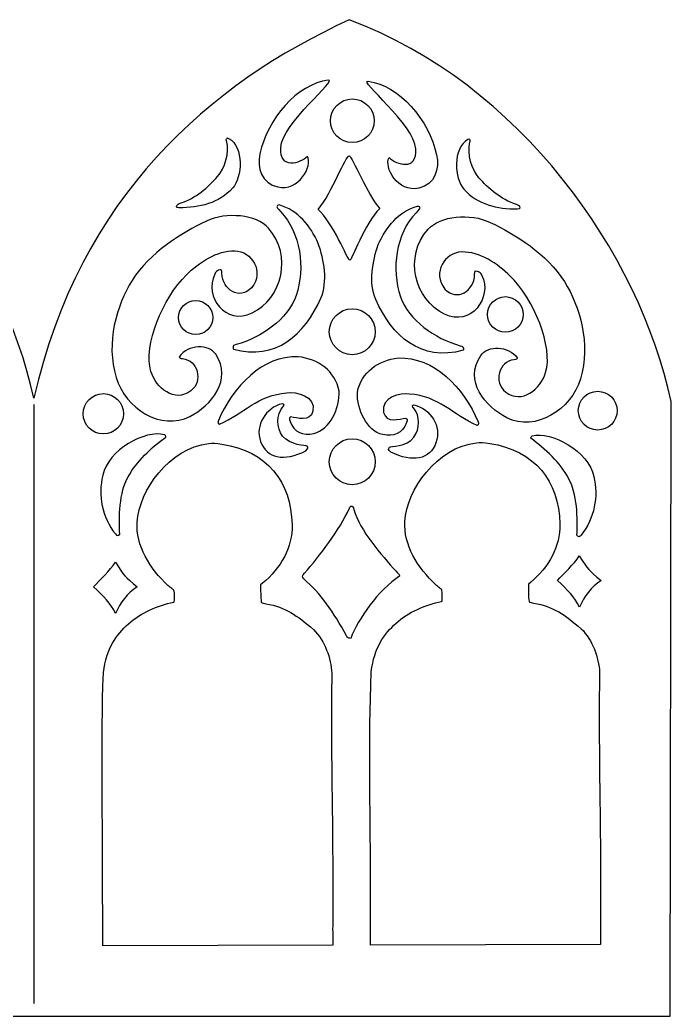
# Model space of a CAD drawing. Header units: centimetres. Extents: x -15.4 to 15.1, y -10.9 to 0.7.
# Drawn here: x 7.46 to 15.07, y -10.91 to 0.74 of the extents above; entities that cross this region are included whole.
import ezdxf
from ezdxf.lldxf.tags import DXFTag

# ---------------------------------------------------------------- set-up
doc = ezdxf.new("R2010")
doc.units = ezdxf.units.CM
doc.header["$MEASUREMENT"] = 0
doc.layers.add('Layer 1', color=7, linetype='Continuous')
tags = doc.linetypes.add('New Line1', pattern=[0.3, 0.1, -0.2]).pattern_tags.tags
tags[6:7] = [DXFTag(74, 4), DXFTag(75, 0), DXFTag(340, '0'), DXFTag(46, 1.0), DXFTag(50, 0.0), DXFTag(44, 0.0), DXFTag(45, 0.0)]
tags[4:5] = [DXFTag(74, 4), DXFTag(75, 0), DXFTag(340, '0'), DXFTag(46, 1.0), DXFTag(50, 0.0), DXFTag(44, 0.0), DXFTag(45, 0.0)]

msp = doc.modelspace()

# ---------------------------------------------------------------- linework, layer by layer
at = {"layer": 'Layer 1', "color": 31, "lineweight": 25}
for points, knots in [([(11.30965, 0.74421), (13.30037, 0.00691), (14.70124, -1.98381), (15.06989, -3.71647), (15.06989, -3.71647), (15.06989, -3.71647), (15.06118, -10.90517), (15.06118, -10.90517), (15.06118, -10.90517), (15.06118, -10.90517), (7.62549, -10.90517), (7.62549, -10.90517), (7.62549, -10.90517), (7.62549, -10.90517), (0.17873, -10.90517), (0.17873, -10.90517), (0.17873, -10.90517), (0.17873, -10.90517), (-7.27039, -10.90517), (-7.27039, -10.90517), (-7.27039, -10.90517), (-7.27039, -10.90517), (-15.38072, -10.90517), (-15.38072, -10.90517), (-15.38072, -10.90517), (-15.38072, -10.90517), (-15.38072, -3.6796), (-15.38072, -3.6796), (-15.38072, -3.6796), (-15.38072, -3.6796), (-14.71715, -3.6796), (-14.71715, -3.6796), (-14.71715, -3.6796), (-14.3485, -1.98381), (-12.94762, 0.00691), (-10.9569, 0.74421), (-10.9569, 0.74421), (-9.33484, 0.00691), (-7.79972, -1.32281), (-7.27039, -3.6796), (-7.27039, -3.6796), (-6.74105, -1.32281), (-5.20594, 0.00691), (-3.58387, 0.74421), (-3.58387, 0.74421), (-1.59316, 0.00691), (-0.19228, -1.98381), (0.17637, -3.6796), (0.17637, -3.6796), (0.70571, -1.32281), (2.24082, 0.00691), (3.86289, 0.74421), (3.86289, 0.74421), (5.8536, 0.00691), (7.25448, -1.98381), (7.62313, -3.6796), (7.62313, -3.6796), (8.15247, -1.32281), (9.68758, 0.00691), (11.30965, 0.74421)], [0, 0, 0, 0, 0.0625, 0.0625, 0.0625, 0.0625, 0.125, 0.125, 0.125, 0.125, 0.1875, 0.1875, 0.1875, 0.1875, 0.25, 0.25, 0.25, 0.25, 0.3125, 0.3125, 0.3125, 0.3125, 0.375, 0.375, 0.375, 0.375, 0.4375, 0.4375, 0.4375, 0.4375, 0.5, 0.5, 0.5, 0.5, 0.5625, 0.5625, 0.5625, 0.5625, 0.625, 0.625, 0.625, 0.625, 0.6875, 0.6875, 0.6875, 0.6875, 0.75, 0.75, 0.75, 0.75, 0.8125, 0.8125, 0.8125, 0.8125, 0.875, 0.875, 0.875, 0.875, 1, 1, 1, 1]), ([(10.47364, -1.20964), (10.28228, -1.16547), (10.231, -0.98498), (10.26526, -0.82128), (10.26526, -0.82128), (10.3505, -0.41399), (10.70183, -0.00548), (11.06381, 0.04055), (11.06381, 0.04055), (11.18635, 0.05613), (10.5229, -0.4644), (10.50792, -0.75023), (10.50792, -0.75023), (10.49425, -1.01124), (10.73255, -0.93508), (10.82069, -0.85208), (10.82069, -0.85208), (10.88384, -0.95812), (10.71995, -1.26649), (10.47363, -1.20964), (10.47363, -1.20964), (10.47363, -1.20964), (10.47364, -1.20964), (10.47364, -1.20964)], [0, 0, 0, 0, 0.14285714, 0.14285714, 0.14285714, 0.14285714, 0.28571429, 0.28571429, 0.28571429, 0.28571429, 0.42857143, 0.42857143, 0.42857143, 0.42857143, 0.57142857, 0.57142857, 0.57142857, 0.57142857, 0.71428571, 0.71428571, 0.71428571, 0.71428571, 1, 1, 1, 1]), ([(12.12138, -1.22348), (12.31274, -1.17931), (12.36402, -0.99882), (12.32976, -0.83512), (12.32976, -0.83512), (12.24452, -0.42783), (11.89319, -0.01932), (11.53121, 0.02671), (11.53121, 0.02671), (11.40867, 0.04229), (12.07212, -0.47824), (12.0871, -0.76407), (12.0871, -0.76407), (12.10077, -1.02508), (11.86247, -0.94892), (11.77433, -0.86592), (11.77433, -0.86592), (11.71118, -0.97196), (11.87507, -1.28033), (12.12139, -1.22348), (12.12139, -1.22348), (12.12139, -1.22348), (12.12138, -1.22348), (12.12138, -1.22348)], [0, 0, 0, 0, 0.14285714, 0.14285714, 0.14285714, 0.14285714, 0.28571429, 0.28571429, 0.28571429, 0.28571429, 0.42857143, 0.42857143, 0.42857143, 0.42857143, 0.57142857, 0.57142857, 0.57142857, 0.57142857, 0.71428571, 0.71428571, 0.71428571, 0.71428571, 1, 1, 1, 1]), ([(11.08845, -0.43547), (11.08845, -0.57664), (11.2029, -0.69109), (11.34407, -0.69109), (11.34407, -0.69109), (11.48524, -0.69109), (11.59969, -0.57665), (11.59969, -0.43547), (11.59969, -0.43547), (11.59969, -0.2943), (11.48524, -0.17985), (11.34407, -0.17985), (11.34407, -0.17985), (11.2029, -0.17985), (11.08845, -0.29429), (11.08845, -0.43547)], [0, 0, 0, 0, 0.2, 0.2, 0.2, 0.2, 0.4, 0.4, 0.4, 0.4, 0.6, 0.6, 0.6, 0.6, 1, 1, 1, 1]), ([(9.94777, -1.22006), (10.05691, -1.09797), (10.08174, -0.74127), (9.89922, -0.64101), (9.89922, -0.64101), (9.88618, -0.63408), (9.88566, -0.63408), (9.87837, -0.64066), (9.87837, -0.64066), (9.86985, -0.64837), (9.86857, -0.66169), (9.87577, -0.66766), (9.87577, -0.66766), (9.91222, -0.81123), (9.8544, -0.99243), (9.7699, -1.08766), (9.7699, -1.08766), (9.65794, -1.21385), (9.51832, -1.33969), (9.33267, -1.40052), (9.33267, -1.40052), (9.32878, -1.40052), (9.31812, -1.40547), (9.30898, -1.41153), (9.30898, -1.41153), (9.27994, -1.43077), (9.28404, -1.44916), (9.31823, -1.45297), (9.31823, -1.45297), (9.559, -1.4514), (9.78516, -1.40194), (9.94776, -1.22005), (9.94776, -1.22005), (9.94776, -1.22005), (9.94777, -1.22006), (9.94777, -1.22006)], [0, 0, 0, 0, 0.1, 0.1, 0.1, 0.1, 0.2, 0.2, 0.2, 0.2, 0.3, 0.3, 0.3, 0.3, 0.4, 0.4, 0.4, 0.4, 0.5, 0.5, 0.5, 0.5, 0.6, 0.6, 0.6, 0.6, 0.7, 0.7, 0.7, 0.7, 0.8, 0.8, 0.8, 0.8, 1, 1, 1, 1]), ([(12.64725, -1.23389), (12.53811, -1.1118), (12.51328, -0.7551), (12.6958, -0.65484), (12.6958, -0.65484), (12.70884, -0.64791), (12.70936, -0.64791), (12.71665, -0.65449), (12.71665, -0.65449), (12.72517, -0.6622), (12.72645, -0.67552), (12.71925, -0.68149), (12.71925, -0.68149), (12.6828, -0.82506), (12.74062, -1.00626), (12.82512, -1.10149), (12.82512, -1.10149), (12.93708, -1.22768), (13.0767, -1.35352), (13.26235, -1.41435), (13.26235, -1.41435), (13.26624, -1.41435), (13.2769, -1.4193), (13.28604, -1.42536), (13.28604, -1.42536), (13.31508, -1.4446), (13.31098, -1.46299), (13.27679, -1.4668), (13.27679, -1.4668), (13.03602, -1.46523), (12.80986, -1.41577), (12.64726, -1.23388), (12.64726, -1.23388), (12.64726, -1.23388), (12.64725, -1.23389), (12.64725, -1.23389)], [0, 0, 0, 0, 0.1, 0.1, 0.1, 0.1, 0.2, 0.2, 0.2, 0.2, 0.3, 0.3, 0.3, 0.3, 0.4, 0.4, 0.4, 0.4, 0.5, 0.5, 0.5, 0.5, 0.6, 0.6, 0.6, 0.6, 0.7, 0.7, 0.7, 0.7, 0.8, 0.8, 0.8, 0.8, 1, 1, 1, 1]), ([(11.66592, -1.46082), (11.53214, -1.31697), (11.34179, -0.84825), (11.31042, -0.84605), (11.31042, -0.84605), (11.25917, -0.84245), (11.11655, -1.2685), (10.94378, -1.4725), (10.94378, -1.4725), (11.11757, -1.61856), (11.28966, -2.06521), (11.31509, -2.06646), (11.31509, -2.06646), (11.33944, -2.06766), (11.48449, -1.63986), (11.66592, -1.46082)], [0, 0, 0, 0, 0.2, 0.2, 0.2, 0.2, 0.4, 0.4, 0.4, 0.4, 0.6, 0.6, 0.6, 0.6, 1, 1, 1, 1]), ([(8.58378, -3.4375), (8.46246, -3.02963), (8.58801, -2.59575), (8.7719, -2.30195), (8.7719, -2.30195), (8.97625, -1.97545), (9.34907, -1.74749), (9.63922, -1.60923), (9.63922, -1.60923), (9.87335, -1.49766), (10.22441, -1.53259), (10.36481, -1.68996), (10.36481, -1.68996), (10.6484, -2.00784), (10.52629, -2.51516), (10.17304, -2.68135), (10.17304, -2.68135), (9.86777, -2.83681), (9.60829, -2.48964), (9.73725, -2.22882), (9.73725, -2.22882), (9.7518, -2.19983), (9.76202, -2.18901), (9.7813, -2.18221), (9.7813, -2.18221), (9.8144, -2.17053), (9.81924, -2.175), (9.82073, -2.21863), (9.82073, -2.21863), (9.82718, -2.41467), (10.02533, -2.53668), (10.16768, -2.38918), (10.16768, -2.38918), (10.32285, -2.19744), (10.16685, -1.96141), (9.97178, -1.95545), (9.97178, -1.95545), (9.76201, -1.94904), (9.55065, -2.09531), (9.40564, -2.23685), (9.40564, -2.23685), (9.12893, -2.50693), (8.8995, -3.06375), (8.99086, -3.36638), (8.99086, -3.36638), (9.04917, -3.55952), (9.26849, -3.73825), (9.45659, -3.59445), (9.45659, -3.59445), (9.60589, -3.48031), (9.53842, -3.23386), (9.361, -3.21612), (9.361, -3.21612), (9.33596, -3.21411), (9.32218, -3.20626), (9.32233, -3.19408), (9.32233, -3.19408), (9.42735, -3.0471), (9.66753, -3.04625), (9.74891, -3.16598), (9.74891, -3.16598), (9.95002, -3.46186), (9.69429, -3.76656), (9.44556, -3.8936), (9.44556, -3.8936), (9.11017, -4.0649), (8.69118, -3.79855), (8.58378, -3.4375)], [0, 0, 0, 0, 0.05555556, 0.05555556, 0.05555556, 0.05555556, 0.11111111, 0.11111111, 0.11111111, 0.11111111, 0.16666667, 0.16666667, 0.16666667, 0.16666667, 0.22222222, 0.22222222, 0.22222222, 0.22222222, 0.27777778, 0.27777778, 0.27777778, 0.27777778, 0.33333333, 0.33333333, 0.33333333, 0.33333333, 0.38888889, 0.38888889, 0.38888889, 0.38888889, 0.44444444, 0.44444444, 0.44444444, 0.44444444, 0.5, 0.5, 0.5, 0.5, 0.55555556, 0.55555556, 0.55555556, 0.55555556, 0.61111111, 0.61111111, 0.61111111, 0.61111111, 0.66666667, 0.66666667, 0.66666667, 0.66666667, 0.72222222, 0.72222222, 0.72222222, 0.72222222, 0.77777778, 0.77777778, 0.77777778, 0.77777778, 0.83333333, 0.83333333, 0.83333333, 0.83333333, 0.88888889, 0.88888889, 0.88888889, 0.88888889, 1, 1, 1, 1]), ([(9.9542, -3.10502), (9.95299, -3.10381), (9.952, -3.09497), (9.952, -3.08538), (9.952, -3.08538), (9.952, -3.06428), (9.95533, -3.06133), (9.98836, -3.05312), (9.98836, -3.05312), (10.28938, -2.96424), (10.58661, -2.76141), (10.68862, -2.47885), (10.68862, -2.47885), (10.79631, -2.15463), (10.74174, -1.74561), (10.50553, -1.49653), (10.50553, -1.49653), (10.47145, -1.46078), (10.46272, -1.4495), (10.46272, -1.44126), (10.46272, -1.44126), (10.46272, -1.42769), (10.47301, -1.41881), (10.48851, -1.419), (10.48851, -1.419), (10.70961, -1.48115), (10.8542, -1.66231), (10.94668, -1.86884), (10.94668, -1.86884), (11.01454, -2.06187), (11.06135, -2.31609), (10.97678, -2.51012), (10.97678, -2.51012), (10.78987, -2.93587), (10.44887, -3.24289), (9.9542, -3.10502)], [0, 0, 0, 0, 0.1, 0.1, 0.1, 0.1, 0.2, 0.2, 0.2, 0.2, 0.3, 0.3, 0.3, 0.3, 0.4, 0.4, 0.4, 0.4, 0.5, 0.5, 0.5, 0.5, 0.6, 0.6, 0.6, 0.6, 0.7, 0.7, 0.7, 0.7, 0.8, 0.8, 0.8, 0.8, 1, 1, 1, 1]), ([(12.64082, -3.11885), (12.64203, -3.11764), (12.64302, -3.1088), (12.64302, -3.09921), (12.64302, -3.09921), (12.64302, -3.07811), (12.63969, -3.07516), (12.60666, -3.06695), (12.60666, -3.06695), (12.30564, -2.97807), (12.00841, -2.77524), (11.9064, -2.49268), (11.9064, -2.49268), (11.79871, -2.16846), (11.85328, -1.75944), (12.08949, -1.51036), (12.08949, -1.51036), (12.12357, -1.47461), (12.1323, -1.46333), (12.1323, -1.45509), (12.1323, -1.45509), (12.1323, -1.44152), (12.12201, -1.43264), (12.10651, -1.43283), (12.10651, -1.43283), (11.88541, -1.49498), (11.74082, -1.67614), (11.64834, -1.88267), (11.64834, -1.88267), (11.58048, -2.0757), (11.53367, -2.32992), (11.61824, -2.52395), (11.61824, -2.52395), (11.80515, -2.9497), (12.14615, -3.25672), (12.64082, -3.11885)], [0, 0, 0, 0, 0.1, 0.1, 0.1, 0.1, 0.2, 0.2, 0.2, 0.2, 0.3, 0.3, 0.3, 0.3, 0.4, 0.4, 0.4, 0.4, 0.5, 0.5, 0.5, 0.5, 0.6, 0.6, 0.6, 0.6, 0.7, 0.7, 0.7, 0.7, 0.8, 0.8, 0.8, 0.8, 1, 1, 1, 1]), ([(14.01124, -3.45133), (14.13256, -3.04346), (14.00701, -2.60958), (13.82312, -2.31578), (13.82312, -2.31578), (13.61877, -1.98928), (13.24595, -1.76132), (12.9558, -1.62306), (12.9558, -1.62306), (12.72167, -1.51149), (12.37061, -1.54642), (12.23021, -1.70379), (12.23021, -1.70379), (11.94662, -2.02167), (12.06873, -2.52899), (12.42198, -2.69518), (12.42198, -2.69518), (12.72725, -2.85064), (12.98673, -2.50347), (12.85777, -2.24265), (12.85777, -2.24265), (12.84322, -2.21366), (12.833, -2.20284), (12.81372, -2.19604), (12.81372, -2.19604), (12.78062, -2.18436), (12.77578, -2.18883), (12.77429, -2.23246), (12.77429, -2.23246), (12.76784, -2.4285), (12.56969, -2.55051), (12.42734, -2.40301), (12.42734, -2.40301), (12.27217, -2.21127), (12.42817, -1.97524), (12.62324, -1.96928), (12.62324, -1.96928), (12.83301, -1.96287), (13.04437, -2.10914), (13.18938, -2.25068), (13.18938, -2.25068), (13.46609, -2.52076), (13.69552, -3.07758), (13.60416, -3.38021), (13.60416, -3.38021), (13.54585, -3.57335), (13.32653, -3.75208), (13.13843, -3.60828), (13.13843, -3.60828), (12.98913, -3.49414), (13.0566, -3.24769), (13.23402, -3.22995), (13.23402, -3.22995), (13.25906, -3.22794), (13.27284, -3.22009), (13.27269, -3.20791), (13.27269, -3.20791), (13.16767, -3.06093), (12.92749, -3.06008), (12.84611, -3.17981), (12.84611, -3.17981), (12.645, -3.47569), (12.90073, -3.78039), (13.14946, -3.90743), (13.14946, -3.90743), (13.48485, -4.07873), (13.90384, -3.81238), (14.01124, -3.45133)], [0, 0, 0, 0, 0.05555556, 0.05555556, 0.05555556, 0.05555556, 0.11111111, 0.11111111, 0.11111111, 0.11111111, 0.16666667, 0.16666667, 0.16666667, 0.16666667, 0.22222222, 0.22222222, 0.22222222, 0.22222222, 0.27777778, 0.27777778, 0.27777778, 0.27777778, 0.33333333, 0.33333333, 0.33333333, 0.33333333, 0.38888889, 0.38888889, 0.38888889, 0.38888889, 0.44444444, 0.44444444, 0.44444444, 0.44444444, 0.5, 0.5, 0.5, 0.5, 0.55555556, 0.55555556, 0.55555556, 0.55555556, 0.61111111, 0.61111111, 0.61111111, 0.61111111, 0.66666667, 0.66666667, 0.66666667, 0.66666667, 0.72222222, 0.72222222, 0.72222222, 0.72222222, 0.77777778, 0.77777778, 0.77777778, 0.77777778, 0.83333333, 0.83333333, 0.83333333, 0.83333333, 0.88888889, 0.88888889, 0.88888889, 0.88888889, 1, 1, 1, 1]), ([(9.31498, -2.73686), (9.31498, -2.84706), (9.40432, -2.9364), (9.51452, -2.9364), (9.51452, -2.9364), (9.62472, -2.9364), (9.71406, -2.84706), (9.71406, -2.73686), (9.71406, -2.73686), (9.71406, -2.62666), (9.62472, -2.53732), (9.51452, -2.53732), (9.51452, -2.53732), (9.40432, -2.53732), (9.31498, -2.62666), (9.31498, -2.73686)], [0, 0, 0, 0, 0.2, 0.2, 0.2, 0.2, 0.4, 0.4, 0.4, 0.4, 0.6, 0.6, 0.6, 0.6, 1, 1, 1, 1]), ([(12.92483, -2.70058), (12.92483, -2.81579), (13.01823, -2.90919), (13.13344, -2.90919), (13.13344, -2.90919), (13.24865, -2.90919), (13.34205, -2.81579), (13.34205, -2.70058), (13.34205, -2.70058), (13.34205, -2.58537), (13.24865, -2.49197), (13.13344, -2.49197), (13.13344, -2.49197), (13.01823, -2.49197), (12.92483, -2.58537), (12.92483, -2.70058)], [0, 0, 0, 0, 0.2, 0.2, 0.2, 0.2, 0.4, 0.4, 0.4, 0.4, 0.6, 0.6, 0.6, 0.6, 1, 1, 1, 1]), ([(11.07567, -2.90219), (11.07567, -3.05042), (11.19584, -3.17059), (11.34407, -3.17059), (11.34407, -3.17059), (11.4923, -3.17059), (11.61247, -3.05042), (11.61247, -2.90219), (11.61247, -2.90219), (11.61247, -2.75396), (11.4923, -2.63379), (11.34407, -2.63379), (11.34407, -2.63379), (11.19584, -2.63379), (11.07567, -2.75396), (11.07567, -2.90219)], [0, 0, 0, 0, 0.2, 0.2, 0.2, 0.2, 0.4, 0.4, 0.4, 0.4, 0.6, 0.6, 0.6, 0.6, 1, 1, 1, 1]), ([(10.61672, -3.95014), (10.60606, -3.9195), (10.60786, -3.90646), (10.62386, -3.89848), (10.62386, -3.89848), (10.70051, -3.90735), (10.85423, -3.96358), (10.88491, -3.83167), (10.88491, -3.83167), (10.92132, -3.65236), (10.68746, -3.60042), (10.58057, -3.61768), (10.58057, -3.61768), (10.24172, -3.63888), (10.07401, -3.86092), (9.7916, -3.98397), (9.7916, -3.98397), (9.78461, -3.98397), (9.77407, -3.97074), (9.77407, -3.96198), (9.77407, -3.96198), (9.77407, -3.95879), (9.77712, -3.94973), (9.78086, -3.94184), (9.78086, -3.94184), (9.94545, -3.54387), (10.29854, -3.17692), (10.71294, -3.19538), (10.71294, -3.19538), (10.94711, -3.2195), (11.14412, -3.36246), (11.19131, -3.59578), (11.19131, -3.59578), (11.19842, -3.79334), (11.08546, -4.04619), (10.8945, -4.09131), (10.8945, -4.09131), (10.76851, -4.11752), (10.66576, -4.08248), (10.61673, -3.95014), (10.61673, -3.95014), (10.61673, -3.95014), (10.61672, -3.95014), (10.61672, -3.95014)], [0, 0, 0, 0, 0.08333333, 0.08333333, 0.08333333, 0.08333333, 0.16666667, 0.16666667, 0.16666667, 0.16666667, 0.25, 0.25, 0.25, 0.25, 0.33333333, 0.33333333, 0.33333333, 0.33333333, 0.41666667, 0.41666667, 0.41666667, 0.41666667, 0.5, 0.5, 0.5, 0.5, 0.58333333, 0.58333333, 0.58333333, 0.58333333, 0.66666667, 0.66666667, 0.66666667, 0.66666667, 0.75, 0.75, 0.75, 0.75, 0.83333333, 0.83333333, 0.83333333, 0.83333333, 1, 1, 1, 1]), ([(11.97831, -3.96397), (11.98897, -3.93333), (11.98717, -3.92029), (11.97117, -3.91231), (11.97117, -3.91231), (11.89452, -3.92118), (11.7408, -3.97741), (11.71012, -3.8455), (11.71012, -3.8455), (11.67371, -3.66619), (11.90757, -3.61425), (12.01446, -3.63151), (12.01446, -3.63151), (12.35331, -3.65271), (12.52102, -3.87475), (12.80343, -3.9978), (12.80343, -3.9978), (12.81042, -3.9978), (12.82096, -3.98457), (12.82096, -3.97581), (12.82096, -3.97581), (12.82096, -3.97262), (12.81791, -3.96356), (12.81417, -3.95567), (12.81417, -3.95567), (12.64958, -3.5577), (12.29649, -3.19075), (11.88209, -3.20921), (11.88209, -3.20921), (11.64792, -3.23333), (11.45091, -3.37629), (11.40372, -3.60961), (11.40372, -3.60961), (11.39661, -3.80717), (11.50957, -4.06002), (11.70053, -4.10514), (11.70053, -4.10514), (11.82652, -4.13135), (11.92927, -4.09631), (11.9783, -3.96397), (11.9783, -3.96397), (11.9783, -3.96397), (11.97831, -3.96397), (11.97831, -3.96397)], [0, 0, 0, 0, 0.08333333, 0.08333333, 0.08333333, 0.08333333, 0.16666667, 0.16666667, 0.16666667, 0.16666667, 0.25, 0.25, 0.25, 0.25, 0.33333333, 0.33333333, 0.33333333, 0.33333333, 0.41666667, 0.41666667, 0.41666667, 0.41666667, 0.5, 0.5, 0.5, 0.5, 0.58333333, 0.58333333, 0.58333333, 0.58333333, 0.66666667, 0.66666667, 0.66666667, 0.66666667, 0.75, 0.75, 0.75, 0.75, 0.83333333, 0.83333333, 0.83333333, 0.83333333, 1, 1, 1, 1]), ([(13.98601, -3.82525), (13.98601, -3.95048), (14.08753, -4.052), (14.21276, -4.052), (14.21276, -4.052), (14.33799, -4.052), (14.43951, -3.95048), (14.43951, -3.82525), (14.43951, -3.82525), (14.43951, -3.70002), (14.33799, -3.5985), (14.21276, -3.5985), (14.21276, -3.5985), (14.08753, -3.5985), (13.98601, -3.70002), (13.98601, -3.82525)], [0, 0, 0, 0, 0.2, 0.2, 0.2, 0.2, 0.4, 0.4, 0.4, 0.4, 0.6, 0.6, 0.6, 0.6, 1, 1, 1, 1]), ([(8.19938, -3.86153), (8.19938, -3.99177), (8.30496, -4.09735), (8.4352, -4.09735), (8.4352, -4.09735), (8.56544, -4.09735), (8.67102, -3.99177), (8.67102, -3.86153), (8.67102, -3.86153), (8.67102, -3.73129), (8.56544, -3.62571), (8.4352, -3.62571), (8.4352, -3.62571), (8.30496, -3.62571), (8.19938, -3.73129), (8.19938, -3.86153)], [0, 0, 0, 0, 0.2, 0.2, 0.2, 0.2, 0.4, 0.4, 0.4, 0.4, 0.6, 0.6, 0.6, 0.6, 1, 1, 1, 1]), ([(10.27266, -4.18568), (10.20344, -3.99564), (10.33327, -3.7922), (10.52619, -3.74349), (10.52619, -3.74349), (10.53614, -3.74349), (10.54652, -3.75212), (10.54652, -3.76039), (10.54652, -3.76039), (10.54652, -3.76877), (10.53952, -3.77993), (10.53426, -3.77993), (10.53426, -3.77993), (10.45432, -3.87314), (10.45868, -4.02544), (10.53037, -4.12215), (10.53037, -4.12215), (10.61668, -4.23858), (10.80552, -4.22634), (10.8158, -4.23913), (10.8158, -4.23913), (10.83258, -4.26002), (10.83092, -4.26611), (10.80046, -4.29541), (10.80046, -4.29541), (10.54592, -4.4225), (10.34487, -4.38393), (10.27267, -4.18569), (10.27267, -4.18569), (10.27267, -4.18569), (10.27266, -4.18568), (10.27266, -4.18568)], [0, 0, 0, 0, 0.11111111, 0.11111111, 0.11111111, 0.11111111, 0.22222222, 0.22222222, 0.22222222, 0.22222222, 0.33333333, 0.33333333, 0.33333333, 0.33333333, 0.44444444, 0.44444444, 0.44444444, 0.44444444, 0.55555556, 0.55555556, 0.55555556, 0.55555556, 0.66666667, 0.66666667, 0.66666667, 0.66666667, 0.77777778, 0.77777778, 0.77777778, 0.77777778, 1, 1, 1, 1]), ([(12.32236, -4.19951), (12.39158, -4.00947), (12.26175, -3.80603), (12.06883, -3.75732), (12.06883, -3.75732), (12.05888, -3.75732), (12.0485, -3.76595), (12.0485, -3.77422), (12.0485, -3.77422), (12.0485, -3.7826), (12.0555, -3.79376), (12.06076, -3.79376), (12.06076, -3.79376), (12.1407, -3.88697), (12.13634, -4.03927), (12.06465, -4.13598), (12.06465, -4.13598), (11.97834, -4.25241), (11.7895, -4.24017), (11.77922, -4.25296), (11.77922, -4.25296), (11.76244, -4.27385), (11.7641, -4.27994), (11.79456, -4.30924), (11.79456, -4.30924), (12.0491, -4.43633), (12.25015, -4.39776), (12.32235, -4.19952), (12.32235, -4.19952), (12.32235, -4.19952), (12.32236, -4.19951), (12.32236, -4.19951)], [0, 0, 0, 0, 0.11111111, 0.11111111, 0.11111111, 0.11111111, 0.22222222, 0.22222222, 0.22222222, 0.22222222, 0.33333333, 0.33333333, 0.33333333, 0.33333333, 0.44444444, 0.44444444, 0.44444444, 0.44444444, 0.55555556, 0.55555556, 0.55555556, 0.55555556, 0.66666667, 0.66666667, 0.66666667, 0.66666667, 0.77777778, 0.77777778, 0.77777778, 0.77777778, 1, 1, 1, 1]), ([(8.57526, -5.26728), (8.41945, -5.06604), (8.373, -4.81906), (8.42717, -4.5797), (8.42717, -4.5797), (8.48933, -4.28752), (8.92435, -4.04437), (9.1494, -4.10699), (9.1494, -4.10699), (9.15842, -4.11182), (9.16722, -4.12746), (9.16466, -4.13412), (9.16466, -4.13412), (8.99696, -4.25771), (8.8175, -4.42366), (8.72458, -4.59974), (8.72458, -4.59974), (8.62097, -4.7786), (8.6144, -5.07828), (8.62632, -5.26912), (8.62632, -5.26912), (8.60358, -5.29321), (8.59354, -5.28799), (8.57526, -5.26728)], [0, 0, 0, 0, 0.14285714, 0.14285714, 0.14285714, 0.14285714, 0.28571429, 0.28571429, 0.28571429, 0.28571429, 0.42857143, 0.42857143, 0.42857143, 0.42857143, 0.57142857, 0.57142857, 0.57142857, 0.57142857, 0.71428571, 0.71428571, 0.71428571, 0.71428571, 1, 1, 1, 1]), ([(14.01976, -5.28112), (14.17557, -5.07988), (14.22202, -4.8329), (14.16785, -4.59354), (14.16785, -4.59354), (14.10569, -4.30136), (13.67067, -4.05821), (13.44562, -4.12083), (13.44562, -4.12083), (13.4366, -4.12566), (13.4278, -4.1413), (13.43036, -4.14796), (13.43036, -4.14796), (13.59806, -4.27155), (13.77752, -4.4375), (13.87044, -4.61358), (13.87044, -4.61358), (13.97405, -4.79244), (13.98062, -5.09212), (13.9687, -5.28296), (13.9687, -5.28296), (13.99144, -5.30705), (14.00148, -5.30183), (14.01976, -5.28112)], [0, 0, 0, 0, 0.14285714, 0.14285714, 0.14285714, 0.14285714, 0.28571429, 0.28571429, 0.28571429, 0.28571429, 0.42857143, 0.42857143, 0.42857143, 0.42857143, 0.57142857, 0.57142857, 0.57142857, 0.57142857, 0.71428571, 0.71428571, 0.71428571, 0.71428571, 1, 1, 1, 1]), ([(11.07567, -4.42313), (11.07567, -4.57136), (11.19584, -4.69153), (11.34407, -4.69153), (11.34407, -4.69153), (11.4923, -4.69153), (11.61247, -4.57136), (11.61247, -4.42313), (11.61247, -4.42313), (11.61247, -4.2749), (11.4923, -4.15473), (11.34407, -4.15473), (11.34407, -4.15473), (11.19584, -4.15473), (11.07567, -4.2749), (11.07567, -4.42313)], [0, 0, 0, 0, 0.2, 0.2, 0.2, 0.2, 0.4, 0.4, 0.4, 0.4, 0.6, 0.6, 0.6, 0.6, 1, 1, 1, 1]), ([(11.11594, -10.07779), (11.11735, -10.07609), (11.11756, -10.05912), (11.11642, -10.04008), (11.11642, -10.04008), (11.11528, -10.02104), (11.11473, -9.91774), (11.11521, -9.81053), (11.11521, -9.81053), (11.12539, -8.82398), (11.08959, -7.8198), (11.10509, -6.89527), (11.10509, -6.89527), (11.09448, -6.72044), (11.02656, -6.51873), (10.89069, -6.38426), (10.89069, -6.38426), (10.69271, -6.21767), (10.57151, -6.12549), (10.33471, -6.08341), (10.33471, -6.08341), (10.28371, -6.07457), (10.28441, -6.07483), (10.28125, -6.06303), (10.28125, -6.06303), (10.27646, -6.04515), (10.27373, -5.99796), (10.27341, -5.92748), (10.27341, -5.92748), (10.27341, -5.92748), (10.27312, -5.86116), (10.27312, -5.86116), (10.27312, -5.86116), (10.27312, -5.86116), (10.29663, -5.84368), (10.29663, -5.84368), (10.29663, -5.84368), (10.50731, -5.66705), (10.64803, -5.42605), (10.64078, -5.15759), (10.64078, -5.15759), (10.62929, -4.65626), (10.34892, -4.29988), (9.8207, -4.21583), (9.8207, -4.21583), (9.75171, -4.20564), (9.70771, -4.20361), (9.66642, -4.20873), (9.66642, -4.20873), (9.20226, -4.26069), (8.85026, -4.76388), (8.83046, -5.129), (8.83046, -5.129), (8.80973, -5.39883), (8.98018, -5.67423), (9.19042, -5.86867), (9.19042, -5.86867), (9.20255, -5.88), (9.22232, -5.89652), (9.23434, -5.90538), (9.23434, -5.90538), (9.24636, -5.91424), (9.25809, -5.92383), (9.26041, -5.92668), (9.26041, -5.92668), (9.26444, -5.93165), (9.26665, -5.9782), (9.26572, -6.03837), (9.26572, -6.03837), (9.26535, -6.06255), (9.26464, -6.06487), (9.25711, -6.06658), (9.25711, -6.06658), (9.06713, -6.10149), (8.87267, -6.19096), (8.72772, -6.31739), (8.72772, -6.31739), (8.58325, -6.4499), (8.47448, -6.59907), (8.43579, -6.88746), (8.43579, -6.88746), (8.40607, -7.71733), (8.42685, -8.4632), (8.42692, -9.26216), (8.42692, -9.26216), (8.42692, -9.84856), (8.42765, -10.08177), (8.42958, -10.08369), (8.42958, -10.08369), (8.42958, -10.08369), (11.11594, -10.07779), (11.11594, -10.07779)], [0, 0, 0, 0, 0.04166667, 0.04166667, 0.04166667, 0.04166667, 0.08333333, 0.08333333, 0.08333333, 0.08333333, 0.125, 0.125, 0.125, 0.125, 0.16666667, 0.16666667, 0.16666667, 0.16666667, 0.20833333, 0.20833333, 0.20833333, 0.20833333, 0.25, 0.25, 0.25, 0.25, 0.29166667, 0.29166667, 0.29166667, 0.29166667, 0.33333333, 0.33333333, 0.33333333, 0.33333333, 0.375, 0.375, 0.375, 0.375, 0.41666667, 0.41666667, 0.41666667, 0.41666667, 0.45833333, 0.45833333, 0.45833333, 0.45833333, 0.5, 0.5, 0.5, 0.5, 0.54166667, 0.54166667, 0.54166667, 0.54166667, 0.58333333, 0.58333333, 0.58333333, 0.58333333, 0.625, 0.625, 0.625, 0.625, 0.66666667, 0.66666667, 0.66666667, 0.66666667, 0.70833333, 0.70833333, 0.70833333, 0.70833333, 0.75, 0.75, 0.75, 0.75, 0.79166667, 0.79166667, 0.79166667, 0.79166667, 0.83333333, 0.83333333, 0.83333333, 0.83333333, 0.875, 0.875, 0.875, 0.875, 0.91666667, 0.91666667, 0.91666667, 0.91666667, 1, 1, 1, 1]), ([(14.24528, -10.06939), (14.24669, -10.06769), (14.2469, -10.05072), (14.24576, -10.03168), (14.24576, -10.03168), (14.24462, -10.01264), (14.24407, -9.90934), (14.24455, -9.80213), (14.24455, -9.80213), (14.25473, -8.81558), (14.21893, -7.8114), (14.23444, -6.88687), (14.23444, -6.88687), (14.22383, -6.71204), (14.15591, -6.51033), (14.02004, -6.37586), (14.02004, -6.37586), (13.82206, -6.20927), (13.70086, -6.11709), (13.46406, -6.07501), (13.46406, -6.07501), (13.41306, -6.06617), (13.41376, -6.06643), (13.4106, -6.05463), (13.4106, -6.05463), (13.40581, -6.03675), (13.40308, -5.98956), (13.40276, -5.91908), (13.40276, -5.91908), (13.40276, -5.91908), (13.40247, -5.85276), (13.40247, -5.85276), (13.40247, -5.85276), (13.40247, -5.85276), (13.42598, -5.83528), (13.42598, -5.83528), (13.42598, -5.83528), (13.63666, -5.65865), (13.77738, -5.41765), (13.77013, -5.14919), (13.77013, -5.14919), (13.75864, -4.64786), (13.47827, -4.29148), (12.95005, -4.20743), (12.95005, -4.20743), (12.88106, -4.19724), (12.83706, -4.19521), (12.79577, -4.20033), (12.79577, -4.20033), (12.33161, -4.25229), (11.97961, -4.75548), (11.95981, -5.1206), (11.95981, -5.1206), (11.93908, -5.39043), (12.10953, -5.66583), (12.31977, -5.86027), (12.31977, -5.86027), (12.3319, -5.8716), (12.35167, -5.88812), (12.36369, -5.89698), (12.36369, -5.89698), (12.37572, -5.90584), (12.38744, -5.91543), (12.38976, -5.91828), (12.38976, -5.91828), (12.39379, -5.92325), (12.396, -5.9698), (12.39507, -6.02997), (12.39507, -6.02997), (12.3947, -6.05415), (12.39399, -6.05647), (12.38646, -6.05818), (12.38646, -6.05818), (12.19648, -6.09309), (12.00202, -6.18256), (11.85707, -6.30899), (11.85707, -6.30899), (11.7126, -6.4415), (11.60383, -6.59067), (11.56514, -6.87906), (11.56514, -6.87906), (11.53542, -7.70893), (11.5562, -8.4548), (11.55627, -9.25376), (11.55627, -9.25376), (11.55627, -9.84016), (11.557, -10.07337), (11.55893, -10.07529), (11.55893, -10.07529), (11.55893, -10.07529), (14.24528, -10.06939), (14.24528, -10.06939)], [0, 0, 0, 0, 0.04166667, 0.04166667, 0.04166667, 0.04166667, 0.08333333, 0.08333333, 0.08333333, 0.08333333, 0.125, 0.125, 0.125, 0.125, 0.16666667, 0.16666667, 0.16666667, 0.16666667, 0.20833333, 0.20833333, 0.20833333, 0.20833333, 0.25, 0.25, 0.25, 0.25, 0.29166667, 0.29166667, 0.29166667, 0.29166667, 0.33333333, 0.33333333, 0.33333333, 0.33333333, 0.375, 0.375, 0.375, 0.375, 0.41666667, 0.41666667, 0.41666667, 0.41666667, 0.45833333, 0.45833333, 0.45833333, 0.45833333, 0.5, 0.5, 0.5, 0.5, 0.54166667, 0.54166667, 0.54166667, 0.54166667, 0.58333333, 0.58333333, 0.58333333, 0.58333333, 0.625, 0.625, 0.625, 0.625, 0.66666667, 0.66666667, 0.66666667, 0.66666667, 0.70833333, 0.70833333, 0.70833333, 0.70833333, 0.75, 0.75, 0.75, 0.75, 0.79166667, 0.79166667, 0.79166667, 0.79166667, 0.83333333, 0.83333333, 0.83333333, 0.83333333, 0.875, 0.875, 0.875, 0.875, 0.91666667, 0.91666667, 0.91666667, 0.91666667, 1, 1, 1, 1]), ([(11.90152, -5.75696), (11.89884, -5.75428), (11.89597, -5.7501), (11.89514, -5.74768), (11.89514, -5.74768), (11.89431, -5.74526), (11.87639, -5.72561), (11.8553, -5.70402), (11.8553, -5.70402), (11.68543, -5.50641), (11.43168, -5.23269), (11.36353, -4.98033), (11.36353, -4.98033), (11.35602, -4.9491), (11.34949, -4.94103), (11.33289, -4.94243), (11.33289, -4.94243), (11.32396, -4.94319), (11.32045, -4.94688), (11.31019, -4.96626), (11.31019, -4.96626), (11.19649, -5.222), (10.95949, -5.52341), (10.78642, -5.72682), (10.78642, -5.72682), (10.75763, -5.75773), (10.75627, -5.76838), (10.7779, -5.79329), (10.7779, -5.79329), (10.97529, -5.9593), (11.12275, -6.18049), (11.27865, -6.46024), (11.27865, -6.46024), (11.29548, -6.48305), (11.29975, -6.48677), (11.30813, -6.48595), (11.30813, -6.48595), (11.31352, -6.48542), (11.32152, -6.48695), (11.3259, -6.48934), (11.3259, -6.48934), (11.41767, -6.25422), (11.64043, -5.93102), (11.90151, -5.75696), (11.90151, -5.75696), (11.90151, -5.75696), (11.90152, -5.75696), (11.90152, -5.75696)], [0, 0, 0, 0, 0.07692308, 0.07692308, 0.07692308, 0.07692308, 0.15384615, 0.15384615, 0.15384615, 0.15384615, 0.23076923, 0.23076923, 0.23076923, 0.23076923, 0.30769231, 0.30769231, 0.30769231, 0.30769231, 0.38461538, 0.38461538, 0.38461538, 0.38461538, 0.46153846, 0.46153846, 0.46153846, 0.46153846, 0.53846154, 0.53846154, 0.53846154, 0.53846154, 0.61538462, 0.61538462, 0.61538462, 0.61538462, 0.69230769, 0.69230769, 0.69230769, 0.69230769, 0.76923077, 0.76923077, 0.76923077, 0.76923077, 0.84615385, 0.84615385, 0.84615385, 0.84615385, 1, 1, 1, 1]), ([(14.25291, -5.81184), (14.10416, -5.68948), (14.10324, -5.68739), (13.99743, -5.52143), (13.99743, -5.52143), (13.9343, -5.62558), (13.81454, -5.72808), (13.74294, -5.81184), (13.74294, -5.81184), (13.85647, -5.92238), (13.94934, -6.00417), (13.99824, -6.12514), (13.99824, -6.12514), (14.06153, -5.98768), (14.13138, -5.89155), (14.25291, -5.81184)], [0, 0, 0, 0, 0.2, 0.2, 0.2, 0.2, 0.4, 0.4, 0.4, 0.4, 0.6, 0.6, 0.6, 0.6, 1, 1, 1, 1]), ([(8.83098, -5.88557), (8.68223, -5.76321), (8.68131, -5.76112), (8.5755, -5.59516), (8.5755, -5.59516), (8.51237, -5.69931), (8.39261, -5.80181), (8.32101, -5.88557), (8.32101, -5.88557), (8.43454, -5.99611), (8.52741, -6.0779), (8.57631, -6.19887), (8.57631, -6.19887), (8.6396, -6.06141), (8.70945, -5.96528), (8.83098, -5.88557)], [0, 0, 0, 0, 0.2, 0.2, 0.2, 0.2, 0.4, 0.4, 0.4, 0.4, 0.6, 0.6, 0.6, 0.6, 1, 1, 1, 1])]:
    msp.add_open_spline(points, degree=3, knots=knots, dxfattribs=at)
at = {"layer": 'Layer 1', "color": 3, "linetype": 'New Line1', "lineweight": 25}
msp.add_open_spline([(7.62313, -3.75333), (7.62313, -3.75333), (7.62313, -10.75771), (7.62313, -10.75771)], degree=3, dxfattribs=at)

doc.saveas('drawing.dxf')
